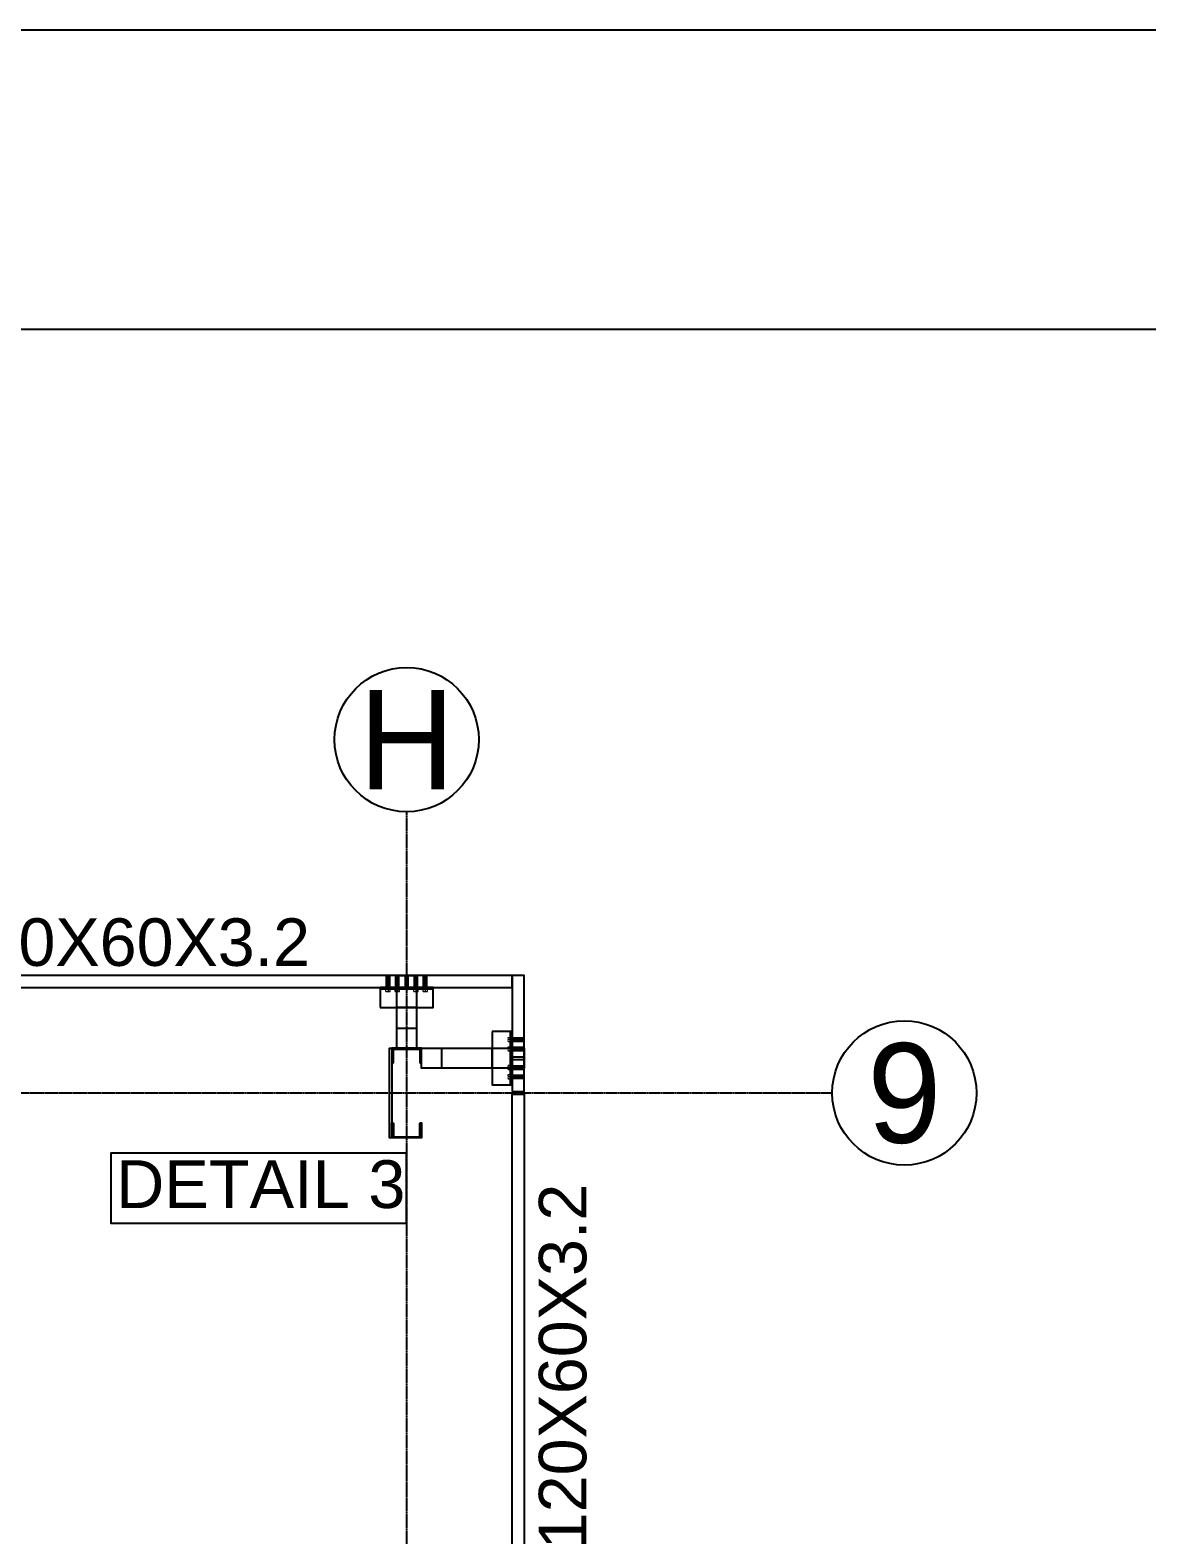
# Model space of a CAD drawing. Header units: millimetres. Extents: x 3470347 to 5996549, y -3470518 to 17149644.
# Drawn here: x 5018389 to 5024000, y 6814027 to 6821582 of the extents above; entities that cross this region are included whole.
import ezdxf
from ezdxf.enums import TextEntityAlignment as Align

# ---------------------------------------------------------------- set-up
doc = ezdxf.new("R2010")
doc.units = ezdxf.units.MM
doc.header["$MEASUREMENT"] = 0
doc.linetypes.add('CENTERX2', pattern=[4, 2.5, -0.5, 0.5, -0.5])
doc.layers.get('0').update_dxf_attribs({"linetype": 'CONTINUOUS', "lineweight": 25})
doc.layers.add('5', color=3, linetype='CONTINUOUS')
doc.layers.add('lintel', color=2, linetype='CONTINUOUS')
for name, color, linetype, lineweight in [('6 TEXT', 7, 'CONTINUOUS', 25), ('channnel', 2, 'CONTINUOUS', 15), ('rRCC 2', 40, 'CONTINUOUS', 15), ('SHEET', 7, 'CONTINUOUS', 15)]:
    doc.layers.add(name, color=color, linetype=linetype, lineweight=lineweight)
doc.styles.add('PDF Arial', font='arial.ttf')
doc.styles.get("Standard").update_dxf_attribs({"font": ''})
doc.styles.add('TITLE', font='arial.ttf')
doc.styles.get('Standard').set_extended_font_data('AR CENA')

msp = doc.modelspace()

# ---------------------------------------------------------------- hatches: boundary and pattern name
at = {"layer": '6 TEXT', "linetype": 'ByBlock'}
h = msp.add_hatch(color=150, dxfattribs=at)
h.dxf.hatch_style = 1
h.paths.add_polyline_path([(5020356.08, 6816470.67), (5020206.08, 6816470.67), (5020206.08, 6816395.67), (5020211.08, 6816395.67, 0.4142136), (5020215.08, 6816399.67), (5020215.08, 6816465.27), (5020347.08, 6816465.27), (5020347.08, 6816399.67, 0.4142136), (5020351.08, 6816395.67), (5020356.08, 6816395.67)])
h = msp.add_hatch(color=150, dxfattribs=at)
h.dxf.hatch_style = 1
h.paths.add_polyline_path([(5020356.08, 6816095.67), (5020351.08, 6816095.67, 0.4142136), (5020347.08, 6816091.67), (5020347.08, 6816026.07), (5020215.08, 6816026.07), (5020215.08, 6816091.67, 0.4142136), (5020211.08, 6816095.67), (5020206.08, 6816095.67), (5020206.08, 6816020.67), (5020356.08, 6816020.67)])

# ---------------------------------------------------------------- linework, layer by layer
at = {"color": 8, "linetype": 'ByBlock'}
for p, q in [((5020179.75, 6816767.67), (5020179.75, 6816835.67)), ((5020187.75, 6816767.67), (5020187.75, 6816835.67)), ((5020195.75, 6816767.67), (5020195.75, 6816835.67)), ((5020226.41, 6816767.67), (5020226.41, 6816835.67)), ((5020234.41, 6816767.67), (5020234.41, 6816835.67)), ((5020234.41, 6816767.67), (5020234.41, 6816835.67)), ((5020242.41, 6816767.67), (5020242.41, 6816835.67)), ((5020319.75, 6816767.67), (5020319.75, 6816835.67)), ((5020327.75, 6816767.67), (5020327.75, 6816835.67)), ((5020327.75, 6816767.67), (5020327.75, 6816835.67)), ((5020335.75, 6816767.67), (5020335.75, 6816835.67)), ((5020366.41, 6816767.67), (5020366.41, 6816835.67)), ((5020374.41, 6816767.67), (5020374.41, 6816835.67)), ((5020382.41, 6816767.67), (5020382.41, 6816835.67)), ((5020803.08, 6816522.01), (5020871.08, 6816522.01)), ((5020803.08, 6816514.01), (5020871.08, 6816514.01)), ((5020803.08, 6816506.01), (5020871.08, 6816506.01)), ((5020803.08, 6816475.34), (5020871.08, 6816475.34)), ((5020803.08, 6816467.34), (5020871.08, 6816467.34)), ((5020803.08, 6816467.34), (5020871.08, 6816467.34)), ((5020803.08, 6816459.34), (5020871.08, 6816459.34)), ((5020803.08, 6816382.01), (5020871.08, 6816382.01)), ((5020803.08, 6816374.01), (5020871.08, 6816374.01)), ((5020803.08, 6816374.01), (5020871.08, 6816374.01)), ((5020803.08, 6816366.01), (5020871.08, 6816366.01)), ((5020803.08, 6816335.34), (5020871.08, 6816335.34)), ((5020803.08, 6816327.34), (5020871.08, 6816327.34)), ((5020803.08, 6816319.34), (5020871.08, 6816319.34))]:
    msp.add_line(p, q, dxfattribs=at)
at = {"color": 2}
for p, q in [((5020274.41, 6816775.67), (5020274.41, 6816835.67)), ((5020274.41, 6816775.67), (5020274.41, 6816835.67)), ((5020287.75, 6816775.67), (5020287.75, 6816835.67)), ((5020287.75, 6816775.67), (5020287.75, 6816835.67)), ((5020811.08, 6816427.34), (5020871.08, 6816427.34)), ((5020811.08, 6816427.34), (5020871.08, 6816427.34)), ((5020811.08, 6816414.01), (5020871.08, 6816414.01)), ((5020811.08, 6816414.01), (5020871.08, 6816414.01))]:
    msp.add_line(p, q, dxfattribs=at)
at = {"color": 3}
for p, q in [((5020414.41, 6816767.67), (5020147.75, 6816767.67)), ((5020803.08, 6816287.34), (5020803.08, 6816554.01))]:
    msp.add_line(p, q, dxfattribs=at)
at = {"color": 192, "lineweight": 25, "elevation": 0}
msp.add_lwpolyline([(4977574.06, 6765698.7), (5056608.88, 6765698.7), (5056608.88, 6821581.96), (4977574.06, 6821581.96)], close=True, dxfattribs=at)
at = {"color": 6, "linetype": 'ByBlock'}
for points in [[(5015647.75, 6816775.67), (5020274.41, 6816775.67), (5020274.41, 6816835.67), (5015647.75, 6816835.67)], [(5020287.75, 6816775.67), (5020811.08, 6816775.67), (5020811.08, 6816835.67), (5020287.75, 6816835.67)], [(5020811.08, 6816252.34), (5020871.08, 6816252.34), (5020871.08, 6816835.67), (5020811.08, 6816835.67)], [(5020811.08, 6816239.01), (5020871.08, 6816239.01), (5020871.08, 6811672.34), (5020811.08, 6811672.34)]]:
    msp.add_lwpolyline(points, close=True, dxfattribs=at)
at = {"color": 3}
for points in [[(5020147.75, 6816675.67), (5020414.41, 6816675.67), (5020414.41, 6816775.67), (5020147.75, 6816775.67)], [(5020331.08, 6816775.67), (5020331.08, 6816675.67), (5020231.08, 6816675.67), (5020231.08, 6816775.67)], [(5020331.08, 6816570.67), (5020331.08, 6816470.67), (5020231.08, 6816470.67), (5020231.08, 6816570.67)], [(5020711.08, 6816554.01), (5020711.08, 6816287.34), (5020811.08, 6816287.34), (5020811.08, 6816554.01)], [(5020456.08, 6816370.67), (5020356.08, 6816370.67), (5020356.08, 6816470.67), (5020456.08, 6816470.67)], [(5020811.08, 6816370.67), (5020711.08, 6816370.67), (5020711.08, 6816470.67), (5020811.08, 6816470.67)]]:
    msp.add_lwpolyline(points, close=True, dxfattribs=at)
at = {"layer": '6 TEXT', "color": 8, "linetype": 'CENTERX2', "ltscale": 0.5}
msp.add_line((5020281.08, 6817657.4), (5020281.08, 6774264.13), dxfattribs=at)
at = {"layer": '6 TEXT', "color": 4, "linetype": 'ByBlock'}
for points in [[(5020206.08, 6816395.67), (5020211.08, 6816395.67, 0.4142136), (5020215.08, 6816399.67), (5020215.08, 6816465.27), (5020347.08, 6816465.27), (5020347.08, 6816399.67, 0.4142136), (5020351.08, 6816395.67), (5020356.08, 6816395.67), (5020356.08, 6816470.67), (5020206.08, 6816470.67)], [(5020206.08, 6816095.67), (5020211.08, 6816095.67, -0.4142136), (5020215.08, 6816091.67), (5020215.08, 6816026.07), (5020347.08, 6816026.07), (5020347.08, 6816091.67, -0.4142136), (5020351.08, 6816095.67), (5020356.08, 6816095.67), (5020356.08, 6816020.67), (5020206.08, 6816020.67)]]:
    msp.add_lwpolyline(points, format="xyb", close=True, dxfattribs=at)
at = {"layer": '6 TEXT', "color": 8, "linetype": 'CENTERX2', "ltscale": 0.5}
msp.add_lwpolyline([(4982503.56, 6816245.67), (5022418.94, 6816245.67)], dxfattribs=at)
at = {"layer": '6 TEXT', "color": 8}
for centre in [(5020281.08, 6818019.55), (5022781.1, 6816245.67)]:
    msp.add_circle(centre, 362.15, dxfattribs=at)
at = {"layer": 'channnel', "color": 8, "linetype": 'ByBlock'}
for p, q in [((5020179.75, 6816767.67), (5020179.75, 6816835.67)), ((5020179.75, 6816835.67), (5020195.75, 6816835.67)), ((5020195.75, 6816782.07), (5020179.75, 6816782.07)), ((5020195.75, 6816767.67), (5020195.75, 6816835.67)), ((5020226.41, 6816767.67), (5020226.41, 6816835.67)), ((5020226.41, 6816835.67), (5020242.41, 6816835.67)), ((5020242.41, 6816782.07), (5020226.41, 6816782.07)), ((5020242.41, 6816767.67), (5020242.41, 6816835.67)), ((5020319.75, 6816767.67), (5020319.75, 6816835.67)), ((5020335.75, 6816835.67), (5020319.75, 6816835.67)), ((5020319.75, 6816782.07), (5020335.75, 6816782.07)), ((5020335.75, 6816767.67), (5020335.75, 6816835.67)), ((5020366.41, 6816767.67), (5020366.41, 6816835.67)), ((5020382.41, 6816835.67), (5020366.41, 6816835.67)), ((5020366.41, 6816782.07), (5020382.41, 6816782.07)), ((5020382.41, 6816767.67), (5020382.41, 6816835.67)), ((5020177.08, 6816767.67), (5020198.41, 6816767.67)), ((5020177.08, 6816755.35), (5020177.08, 6816767.67)), ((5020187.75, 6816767.67), (5020187.75, 6816755.35)), ((5020198.41, 6816755.35), (5020198.41, 6816767.67)), ((5020223.75, 6816767.67), (5020245.08, 6816767.67)), ((5020223.75, 6816755.35), (5020223.75, 6816767.67)), ((5020234.41, 6816767.67), (5020234.41, 6816755.35)), ((5020245.08, 6816755.35), (5020245.08, 6816767.67)), ((5020338.41, 6816767.67), (5020317.08, 6816767.67)), ((5020317.08, 6816755.35), (5020317.08, 6816767.67)), ((5020327.75, 6816767.67), (5020327.75, 6816755.35)), ((5020338.41, 6816755.35), (5020338.41, 6816767.67)), ((5020385.08, 6816767.67), (5020363.75, 6816767.67)), ((5020363.75, 6816755.35), (5020363.75, 6816767.67)), ((5020374.41, 6816767.67), (5020374.41, 6816755.35)), ((5020385.08, 6816755.35), (5020385.08, 6816767.67)), ((5020790.76, 6816524.67), (5020803.08, 6816524.67)), ((5020803.08, 6816514.01), (5020790.76, 6816514.01)), ((5020790.76, 6816503.34), (5020803.08, 6816503.34)), ((5020790.76, 6816478.01), (5020803.08, 6816478.01)), ((5020803.08, 6816524.67), (5020803.08, 6816503.34)), ((5020803.08, 6816522.01), (5020871.08, 6816522.01)), ((5020803.08, 6816506.01), (5020871.08, 6816506.01)), ((5020803.08, 6816478.01), (5020803.08, 6816456.67)), ((5020803.08, 6816475.34), (5020871.08, 6816475.34)), ((5020817.48, 6816506.01), (5020817.48, 6816522.01)), ((5020817.48, 6816459.34), (5020817.48, 6816475.34)), ((5020871.08, 6816522.01), (5020871.08, 6816506.01)), ((5020871.08, 6816475.34), (5020871.08, 6816459.34)), ((5020803.08, 6816467.34), (5020790.76, 6816467.34)), ((5020790.76, 6816456.67), (5020803.08, 6816456.67)), ((5020803.08, 6816459.34), (5020871.08, 6816459.34)), ((5020790.76, 6816384.67), (5020803.08, 6816384.67)), ((5020803.08, 6816374.01), (5020790.76, 6816374.01)), ((5020790.76, 6816363.34), (5020803.08, 6816363.34)), ((5020790.76, 6816338.01), (5020803.08, 6816338.01)), ((5020803.08, 6816327.34), (5020790.76, 6816327.34)), ((5020803.08, 6816363.34), (5020803.08, 6816384.67)), ((5020803.08, 6816382.01), (5020871.08, 6816382.01)), ((5020803.08, 6816366.01), (5020871.08, 6816366.01)), ((5020803.08, 6816316.67), (5020803.08, 6816338.01)), ((5020803.08, 6816335.34), (5020871.08, 6816335.34)), ((5020817.48, 6816382.01), (5020817.48, 6816366.01)), ((5020817.48, 6816335.34), (5020817.48, 6816319.34)), ((5020871.08, 6816366.01), (5020871.08, 6816382.01)), ((5020871.08, 6816319.34), (5020871.08, 6816335.34)), ((5020790.76, 6816316.67), (5020803.08, 6816316.67)), ((5020803.08, 6816319.34), (5020871.08, 6816319.34))]:
    msp.add_line(p, q, dxfattribs=at)
at = {"layer": 'channnel', "color": 8, "linetype": 'Continuous'}
for p, q in [((5020195.16, 6816826.84), (5020179.75, 6816834.03)), ((5020195.16, 6816823.81), (5020179.75, 6816831)), ((5020195.75, 6816820.5), (5020179.75, 6816827.97)), ((5020195.75, 6816817.47), (5020179.75, 6816824.93)), ((5020195.75, 6816814.44), (5020179.75, 6816821.9)), ((5020195.75, 6816811.4), (5020179.75, 6816818.86)), ((5020195.75, 6816808.37), (5020179.75, 6816815.83)), ((5020195.75, 6816805.33), (5020179.75, 6816812.79)), ((5020195.75, 6816802.3), (5020179.75, 6816809.76)), ((5020195.75, 6816799.26), (5020179.75, 6816806.73)), ((5020195.75, 6816796.83), (5020179.75, 6816804.29)), ((5020195.75, 6816802.9), (5020179.75, 6816803.69)), ((5020195.75, 6816793.79), (5020179.75, 6816801.25)), ((5020195.75, 6816799.86), (5020179.75, 6816800.66)), ((5020195.75, 6816790.76), (5020179.75, 6816798.22)), ((5020179.99, 6816796.59), (5020179.75, 6816796.7)), ((5020195.75, 6816787.73), (5020179.75, 6816795.19)), ((5020179.99, 6816793.55), (5020179.75, 6816793.67)), ((5020195.75, 6816784.69), (5020179.75, 6816792.15)), ((5020179.99, 6816790.52), (5020179.75, 6816790.63)), ((5020194.85, 6816782.07), (5020179.75, 6816789.12)), ((5020179.99, 6816787.48), (5020179.75, 6816787.6)), ((5020188.35, 6816782.07), (5020179.75, 6816786.08)), ((5020179.99, 6816784.45), (5020179.75, 6816784.57)), ((5020181.84, 6816782.07), (5020179.75, 6816783.05)), ((5020179.99, 6816781.42), (5020179.75, 6816781.53)), ((5020195.75, 6816828.09), (5020180.33, 6816835.28)), ((5020195.75, 6816825.06), (5020180.33, 6816832.25)), ((5020195.75, 6816822.02), (5020180.33, 6816829.21)), ((5020195.16, 6816819.26), (5020180.33, 6816826.18)), ((5020195.16, 6816816.22), (5020180.33, 6816823.14)), ((5020195.16, 6816813.19), (5020180.33, 6816820.11)), ((5020195.16, 6816810.16), (5020180.33, 6816817.07)), ((5020195.16, 6816807.12), (5020180.33, 6816814.04)), ((5020195.16, 6816804.09), (5020180.33, 6816811.01)), ((5020195.16, 6816801.05), (5020180.33, 6816807.97)), ((5020195.16, 6816804.68), (5020180.33, 6816804.94)), ((5020195.16, 6816795.58), (5020180.33, 6816802.5)), ((5020195.16, 6816801.65), (5020180.33, 6816801.9)), ((5020195.16, 6816792.55), (5020180.33, 6816799.47)), ((5020195.16, 6816798.62), (5020180.33, 6816798.87)), ((5020195.16, 6816789.51), (5020180.33, 6816796.43)), ((5020195.16, 6816786.48), (5020180.33, 6816793.4)), ((5020195.16, 6816783.44), (5020180.33, 6816790.36)), ((5020191.6, 6816782.07), (5020180.33, 6816787.33)), ((5020185.09, 6816782.07), (5020180.33, 6816784.29)), ((5020195.16, 6816829.88), (5020182.74, 6816835.67)), ((5020195.75, 6816831.12), (5020185.99, 6816835.67)), ((5020195.16, 6816832.91), (5020189.24, 6816835.67)), ((5020195.75, 6816834.16), (5020192.5, 6816835.67)), ((5020241.83, 6816826.84), (5020226.41, 6816834.03)), ((5020241.83, 6816823.81), (5020226.41, 6816831)), ((5020242.41, 6816820.5), (5020226.41, 6816827.97)), ((5020242.41, 6816817.47), (5020226.41, 6816824.93)), ((5020242.41, 6816814.44), (5020226.41, 6816821.9)), ((5020242.41, 6816811.4), (5020226.41, 6816818.86)), ((5020242.41, 6816808.37), (5020226.41, 6816815.83)), ((5020242.41, 6816805.33), (5020226.41, 6816812.79)), ((5020242.41, 6816802.3), (5020226.41, 6816809.76)), ((5020242.41, 6816799.26), (5020226.41, 6816806.73)), ((5020242.41, 6816796.83), (5020226.41, 6816804.29)), ((5020242.41, 6816802.9), (5020226.41, 6816803.69)), ((5020242.41, 6816793.79), (5020226.41, 6816801.25)), ((5020242.41, 6816799.86), (5020226.41, 6816800.66)), ((5020242.41, 6816790.76), (5020226.41, 6816798.22)), ((5020226.66, 6816796.59), (5020226.41, 6816796.7)), ((5020242.41, 6816787.73), (5020226.41, 6816795.19)), ((5020226.66, 6816793.55), (5020226.41, 6816793.67)), ((5020242.41, 6816784.69), (5020226.41, 6816792.15)), ((5020226.66, 6816790.52), (5020226.41, 6816790.63)), ((5020241.52, 6816782.07), (5020226.41, 6816789.12)), ((5020226.66, 6816787.48), (5020226.41, 6816787.6)), ((5020235.01, 6816782.07), (5020226.41, 6816786.08)), ((5020226.66, 6816784.45), (5020226.41, 6816784.57)), ((5020228.51, 6816782.07), (5020226.41, 6816783.05)), ((5020226.66, 6816781.42), (5020226.41, 6816781.53)), ((5020242.41, 6816828.09), (5020226.99, 6816835.28)), ((5020242.41, 6816825.06), (5020226.99, 6816832.25)), ((5020242.41, 6816822.02), (5020226.99, 6816829.21)), ((5020241.83, 6816819.26), (5020226.99, 6816826.18)), ((5020241.83, 6816816.22), (5020226.99, 6816823.14)), ((5020241.83, 6816813.19), (5020226.99, 6816820.11)), ((5020241.83, 6816810.16), (5020226.99, 6816817.07)), ((5020241.83, 6816807.12), (5020226.99, 6816814.04)), ((5020241.83, 6816804.09), (5020226.99, 6816811.01)), ((5020241.83, 6816801.05), (5020226.99, 6816807.97)), ((5020241.83, 6816804.68), (5020226.99, 6816804.94)), ((5020241.83, 6816795.58), (5020226.99, 6816802.5)), ((5020241.83, 6816801.65), (5020226.99, 6816801.9)), ((5020241.83, 6816792.55), (5020226.99, 6816799.47)), ((5020241.83, 6816798.62), (5020226.99, 6816798.87)), ((5020241.83, 6816789.51), (5020226.99, 6816796.43)), ((5020241.83, 6816786.48), (5020226.99, 6816793.4)), ((5020241.83, 6816783.44), (5020226.99, 6816790.36)), ((5020238.27, 6816782.07), (5020226.99, 6816787.33)), ((5020231.76, 6816782.07), (5020226.99, 6816784.29)), ((5020241.83, 6816829.88), (5020229.4, 6816835.67)), ((5020242.41, 6816831.12), (5020232.66, 6816835.67)), ((5020241.83, 6816832.91), (5020235.91, 6816835.67)), ((5020242.41, 6816834.16), (5020239.16, 6816835.67)), ((5020319.75, 6816834.16), (5020323, 6816835.67)), ((5020319.75, 6816831.12), (5020329.5, 6816835.67)), ((5020319.75, 6816828.09), (5020335.16, 6816835.28)), ((5020319.75, 6816825.06), (5020335.16, 6816832.25)), ((5020319.75, 6816822.02), (5020335.16, 6816829.21)), ((5020319.75, 6816820.5), (5020335.75, 6816827.97)), ((5020319.75, 6816817.47), (5020335.75, 6816824.93)), ((5020319.75, 6816814.44), (5020335.75, 6816821.9)), ((5020319.75, 6816811.4), (5020335.75, 6816818.86)), ((5020319.75, 6816808.37), (5020335.75, 6816815.83)), ((5020319.75, 6816805.33), (5020335.75, 6816812.79)), ((5020319.75, 6816802.3), (5020335.75, 6816809.76)), ((5020319.75, 6816799.26), (5020335.75, 6816806.73)), ((5020319.75, 6816796.83), (5020335.75, 6816804.29)), ((5020319.75, 6816802.9), (5020335.75, 6816803.69)), ((5020319.75, 6816793.79), (5020335.75, 6816801.25)), ((5020319.75, 6816799.86), (5020335.75, 6816800.66)), ((5020319.75, 6816790.76), (5020335.75, 6816798.22)), ((5020319.75, 6816787.73), (5020335.75, 6816795.19)), ((5020319.75, 6816784.69), (5020335.75, 6816792.15)), ((5020320.33, 6816832.91), (5020326.25, 6816835.67)), ((5020320.33, 6816829.88), (5020332.76, 6816835.67)), ((5020320.33, 6816826.84), (5020335.75, 6816834.03)), ((5020320.33, 6816823.81), (5020335.75, 6816831)), ((5020320.33, 6816819.26), (5020335.16, 6816826.18)), ((5020320.33, 6816816.22), (5020335.16, 6816823.14)), ((5020320.33, 6816813.19), (5020335.16, 6816820.11)), ((5020320.33, 6816810.16), (5020335.16, 6816817.07)), ((5020320.33, 6816807.12), (5020335.16, 6816814.04)), ((5020320.33, 6816804.09), (5020335.16, 6816811.01)), ((5020320.33, 6816801.05), (5020335.16, 6816807.97)), ((5020320.33, 6816804.68), (5020335.16, 6816804.94)), ((5020320.33, 6816795.58), (5020335.16, 6816802.5)), ((5020320.33, 6816801.65), (5020335.16, 6816801.9)), ((5020320.33, 6816792.55), (5020335.16, 6816799.47)), ((5020320.33, 6816798.62), (5020335.16, 6816798.87)), ((5020320.33, 6816789.51), (5020335.16, 6816796.43)), ((5020320.33, 6816786.48), (5020335.16, 6816793.4)), ((5020320.33, 6816783.44), (5020335.16, 6816790.36)), ((5020320.64, 6816782.07), (5020335.75, 6816789.12)), ((5020323.89, 6816782.07), (5020335.16, 6816787.33)), ((5020327.15, 6816782.07), (5020335.75, 6816786.08)), ((5020330.4, 6816782.07), (5020335.16, 6816784.29)), ((5020333.65, 6816782.07), (5020335.75, 6816783.05)), ((5020335.5, 6816796.59), (5020335.75, 6816796.7)), ((5020335.5, 6816793.55), (5020335.75, 6816793.67)), ((5020335.5, 6816790.52), (5020335.75, 6816790.63)), ((5020335.5, 6816787.48), (5020335.75, 6816787.6)), ((5020335.5, 6816784.45), (5020335.75, 6816784.57)), ((5020335.5, 6816781.42), (5020335.75, 6816781.53)), ((5020366.41, 6816834.16), (5020369.66, 6816835.67)), ((5020366.41, 6816831.12), (5020376.17, 6816835.67)), ((5020366.41, 6816828.09), (5020381.83, 6816835.28)), ((5020366.41, 6816825.06), (5020381.83, 6816832.25)), ((5020366.41, 6816822.02), (5020381.83, 6816829.21)), ((5020366.41, 6816820.5), (5020382.41, 6816827.97)), ((5020366.41, 6816817.47), (5020382.41, 6816824.93)), ((5020366.41, 6816814.44), (5020382.41, 6816821.9)), ((5020366.41, 6816811.4), (5020382.41, 6816818.86)), ((5020366.41, 6816808.37), (5020382.41, 6816815.83)), ((5020366.41, 6816805.33), (5020382.41, 6816812.79)), ((5020366.41, 6816802.3), (5020382.41, 6816809.76)), ((5020366.41, 6816799.26), (5020382.41, 6816806.73)), ((5020366.41, 6816796.83), (5020382.41, 6816804.29)), ((5020366.41, 6816802.9), (5020382.41, 6816803.69)), ((5020366.41, 6816793.79), (5020382.41, 6816801.25)), ((5020366.41, 6816799.86), (5020382.41, 6816800.66)), ((5020366.41, 6816790.76), (5020382.41, 6816798.22)), ((5020366.41, 6816787.73), (5020382.41, 6816795.19)), ((5020366.41, 6816784.69), (5020382.41, 6816792.15)), ((5020366.99, 6816832.91), (5020372.92, 6816835.67)), ((5020366.99, 6816829.88), (5020379.42, 6816835.67)), ((5020366.99, 6816826.84), (5020382.41, 6816834.03)), ((5020366.99, 6816823.81), (5020382.41, 6816831)), ((5020366.99, 6816819.26), (5020381.83, 6816826.18)), ((5020366.99, 6816816.22), (5020381.83, 6816823.14)), ((5020366.99, 6816813.19), (5020381.83, 6816820.11)), ((5020366.99, 6816810.16), (5020381.83, 6816817.07)), ((5020366.99, 6816807.12), (5020381.83, 6816814.04)), ((5020366.99, 6816804.09), (5020381.83, 6816811.01)), ((5020366.99, 6816801.05), (5020381.83, 6816807.97)), ((5020366.99, 6816804.68), (5020381.83, 6816804.94)), ((5020366.99, 6816795.58), (5020381.83, 6816802.5)), ((5020366.99, 6816801.65), (5020381.83, 6816801.9)), ((5020366.99, 6816792.55), (5020381.83, 6816799.47)), ((5020366.99, 6816798.62), (5020381.83, 6816798.87)), ((5020366.99, 6816789.51), (5020381.83, 6816796.43)), ((5020366.99, 6816786.48), (5020381.83, 6816793.4)), ((5020366.99, 6816783.44), (5020381.83, 6816790.36)), ((5020367.3, 6816782.07), (5020382.41, 6816789.12)), ((5020370.56, 6816782.07), (5020381.83, 6816787.33)), ((5020373.81, 6816782.07), (5020382.41, 6816786.08)), ((5020377.07, 6816782.07), (5020381.83, 6816784.29)), ((5020380.32, 6816782.07), (5020382.41, 6816783.05)), ((5020382.16, 6816796.59), (5020382.41, 6816796.7)), ((5020382.16, 6816793.55), (5020382.41, 6816793.67)), ((5020382.16, 6816790.52), (5020382.41, 6816790.63)), ((5020382.16, 6816787.48), (5020382.41, 6816787.6)), ((5020382.16, 6816784.45), (5020382.41, 6816784.57)), ((5020382.16, 6816781.42), (5020382.41, 6816781.53)), ((5020816.82, 6816521.76), (5020816.94, 6816522.01)), ((5020816.82, 6816475.09), (5020816.94, 6816475.34)), ((5020817.48, 6816506.9), (5020824.52, 6816522.01)), ((5020817.48, 6816513.41), (5020821.49, 6816522.01)), ((5020817.48, 6816519.91), (5020818.45, 6816522.01)), ((5020817.48, 6816510.15), (5020822.73, 6816521.43)), ((5020817.48, 6816516.66), (5020819.7, 6816521.43)), ((5020817.48, 6816460.23), (5020824.52, 6816475.34)), ((5020817.48, 6816466.74), (5020821.49, 6816475.34)), ((5020817.48, 6816473.25), (5020818.45, 6816475.34)), ((5020817.48, 6816463.49), (5020822.73, 6816474.76)), ((5020817.48, 6816469.99), (5020819.7, 6816474.76)), ((5020818.85, 6816506.59), (5020825.77, 6816521.43)), ((5020818.85, 6816459.92), (5020825.77, 6816474.76)), ((5020819.86, 6816521.76), (5020819.97, 6816522.01)), ((5020819.86, 6816475.09), (5020819.97, 6816475.34)), ((5020820.1, 6816506.01), (5020827.56, 6816522.01)), ((5020820.1, 6816459.34), (5020827.56, 6816475.34)), ((5020821.88, 6816506.59), (5020828.8, 6816521.43)), ((5020821.88, 6816459.92), (5020828.8, 6816474.76)), ((5020822.89, 6816521.76), (5020823.01, 6816522.01)), ((5020822.89, 6816475.09), (5020823.01, 6816475.34)), ((5020823.13, 6816506.01), (5020830.59, 6816522.01)), ((5020823.13, 6816459.34), (5020830.59, 6816475.34)), ((5020824.92, 6816506.59), (5020831.84, 6816521.43)), ((5020824.92, 6816459.92), (5020831.84, 6816474.76)), ((5020825.92, 6816521.76), (5020826.04, 6816522.01)), ((5020825.92, 6816475.09), (5020826.04, 6816475.34)), ((5020826.16, 6816506.01), (5020833.63, 6816522.01)), ((5020826.16, 6816459.34), (5020833.63, 6816475.34)), ((5020827.95, 6816506.59), (5020834.87, 6816521.43)), ((5020827.95, 6816459.92), (5020834.87, 6816474.76)), ((5020828.96, 6816521.76), (5020829.07, 6816522.01)), ((5020828.96, 6816475.09), (5020829.07, 6816475.34)), ((5020829.2, 6816506.01), (5020836.66, 6816522.01)), ((5020829.2, 6816459.34), (5020836.66, 6816475.34)), ((5020830.99, 6816506.59), (5020837.91, 6816521.43)), ((5020830.99, 6816459.92), (5020837.91, 6816474.76)), ((5020831.99, 6816521.76), (5020832.11, 6816522.01)), ((5020831.99, 6816475.09), (5020832.11, 6816475.34)), ((5020832.23, 6816506.01), (5020839.69, 6816522.01)), ((5020832.23, 6816459.34), (5020839.69, 6816475.34)), ((5020834.02, 6816506.59), (5020834.27, 6816521.43)), ((5020834.02, 6816459.92), (5020834.27, 6816474.76)), ((5020834.67, 6816506.01), (5020842.13, 6816522.01)), ((5020834.67, 6816459.34), (5020842.13, 6816475.34)), ((5020835.27, 6816506.01), (5020836.06, 6816522.01)), ((5020835.27, 6816459.34), (5020836.06, 6816475.34)), ((5020836.46, 6816506.59), (5020843.38, 6816521.43)), ((5020836.46, 6816459.92), (5020843.38, 6816474.76)), ((5020837.06, 6816506.59), (5020837.31, 6816521.43)), ((5020837.06, 6816459.92), (5020837.31, 6816474.76)), ((5020837.7, 6816506.01), (5020845.16, 6816522.01)), ((5020837.7, 6816459.34), (5020845.16, 6816475.34)), ((5020838.3, 6816506.01), (5020839.1, 6816522.01)), ((5020838.3, 6816459.34), (5020839.1, 6816475.34)), ((5020839.49, 6816506.59), (5020846.41, 6816521.43)), ((5020839.49, 6816459.92), (5020846.41, 6816474.76)), ((5020840.09, 6816506.59), (5020840.34, 6816521.43)), ((5020840.09, 6816459.92), (5020840.34, 6816474.76)), ((5020840.74, 6816506.01), (5020848.2, 6816522.01)), ((5020840.74, 6816459.34), (5020848.2, 6816475.34)), ((5020842.53, 6816506.59), (5020849.44, 6816521.43)), ((5020842.53, 6816459.92), (5020849.44, 6816474.76)), ((5020843.77, 6816506.01), (5020851.23, 6816522.01)), ((5020843.77, 6816459.34), (5020851.23, 6816475.34)), ((5020845.56, 6816506.59), (5020852.48, 6816521.43)), ((5020845.56, 6816459.92), (5020852.48, 6816474.76)), ((5020846.81, 6816506.01), (5020854.27, 6816522.01)), ((5020846.81, 6816459.34), (5020854.27, 6816475.34)), ((5020848.59, 6816506.59), (5020855.51, 6816521.43)), ((5020848.59, 6816459.92), (5020855.51, 6816474.76)), ((5020849.84, 6816506.01), (5020857.3, 6816522.01)), ((5020849.84, 6816459.34), (5020857.3, 6816475.34)), ((5020851.63, 6816506.59), (5020858.55, 6816521.43)), ((5020851.63, 6816459.92), (5020858.55, 6816474.76)), ((5020852.87, 6816506.01), (5020860.34, 6816522.01)), ((5020852.87, 6816459.34), (5020860.34, 6816475.34)), ((5020854.66, 6816506.59), (5020861.58, 6816521.43)), ((5020854.66, 6816459.92), (5020861.58, 6816474.76)), ((5020855.91, 6816506.01), (5020863.37, 6816522.01)), ((5020855.91, 6816459.34), (5020863.37, 6816475.34)), ((5020857.43, 6816506.01), (5020864.62, 6816521.43)), ((5020857.43, 6816459.34), (5020864.62, 6816474.76)), ((5020859.21, 6816506.59), (5020866.4, 6816522.01)), ((5020859.21, 6816459.92), (5020866.4, 6816475.34)), ((5020860.46, 6816506.01), (5020867.65, 6816521.43)), ((5020860.46, 6816459.34), (5020867.65, 6816474.76)), ((5020862.25, 6816506.59), (5020869.44, 6816522.01)), ((5020862.25, 6816459.92), (5020869.44, 6816475.34)), ((5020863.49, 6816506.01), (5020870.68, 6816521.43)), ((5020863.49, 6816459.34), (5020870.68, 6816474.76)), ((5020865.28, 6816506.59), (5020871.08, 6816519.02)), ((5020866.53, 6816506.01), (5020871.08, 6816515.76)), ((5020868.32, 6816506.59), (5020871.08, 6816512.51)), ((5020869.56, 6816506.01), (5020871.08, 6816509.26)), ((5020865.28, 6816459.92), (5020871.08, 6816472.35)), ((5020866.53, 6816459.34), (5020871.08, 6816469.1)), ((5020868.32, 6816459.92), (5020871.08, 6816465.84)), ((5020869.56, 6816459.34), (5020871.08, 6816462.59)), ((5020816.82, 6816366.26), (5020816.94, 6816366.01)), ((5020817.48, 6816381.11), (5020824.52, 6816366.01)), ((5020817.48, 6816377.86), (5020822.73, 6816366.59)), ((5020817.48, 6816374.61), (5020821.49, 6816366.01)), ((5020817.48, 6816371.35), (5020819.7, 6816366.59)), ((5020817.48, 6816368.1), (5020818.45, 6816366.01)), ((5020817.48, 6816334.45), (5020824.52, 6816319.34)), ((5020817.48, 6816331.19), (5020822.73, 6816319.92)), ((5020817.48, 6816327.94), (5020821.49, 6816319.34)), ((5020817.48, 6816324.69), (5020819.7, 6816319.92)), ((5020818.85, 6816381.43), (5020825.77, 6816366.59)), ((5020818.85, 6816334.76), (5020825.77, 6816319.92)), ((5020819.86, 6816366.26), (5020819.97, 6816366.01)), ((5020820.1, 6816382.01), (5020827.56, 6816366.01)), ((5020820.1, 6816335.34), (5020827.56, 6816319.34)), ((5020821.88, 6816381.43), (5020828.8, 6816366.59)), ((5020821.88, 6816334.76), (5020828.8, 6816319.92)), ((5020822.89, 6816366.26), (5020823.01, 6816366.01)), ((5020823.13, 6816382.01), (5020830.59, 6816366.01)), ((5020823.13, 6816335.34), (5020830.59, 6816319.34)), ((5020824.92, 6816381.43), (5020831.84, 6816366.59)), ((5020824.92, 6816334.76), (5020831.84, 6816319.92)), ((5020825.92, 6816366.26), (5020826.04, 6816366.01)), ((5020826.16, 6816382.01), (5020833.63, 6816366.01)), ((5020826.16, 6816335.34), (5020833.63, 6816319.34)), ((5020827.95, 6816381.43), (5020834.87, 6816366.59)), ((5020827.95, 6816334.76), (5020834.87, 6816319.92)), ((5020828.96, 6816366.26), (5020829.07, 6816366.01)), ((5020829.2, 6816382.01), (5020836.66, 6816366.01)), ((5020829.2, 6816335.34), (5020836.66, 6816319.34)), ((5020830.99, 6816381.43), (5020837.91, 6816366.59)), ((5020830.99, 6816334.76), (5020837.91, 6816319.92)), ((5020831.99, 6816366.26), (5020832.11, 6816366.01)), ((5020832.23, 6816382.01), (5020839.69, 6816366.01)), ((5020832.23, 6816335.34), (5020839.69, 6816319.34)), ((5020834.02, 6816381.43), (5020834.27, 6816366.59)), ((5020834.02, 6816334.76), (5020834.27, 6816319.92)), ((5020834.67, 6816382.01), (5020842.13, 6816366.01)), ((5020834.67, 6816335.34), (5020842.13, 6816319.34)), ((5020835.27, 6816382.01), (5020836.06, 6816366.01)), ((5020835.27, 6816335.34), (5020836.06, 6816319.34)), ((5020836.46, 6816381.43), (5020843.38, 6816366.59)), ((5020836.46, 6816334.76), (5020843.38, 6816319.92)), ((5020837.06, 6816381.43), (5020837.31, 6816366.59)), ((5020837.06, 6816334.76), (5020837.31, 6816319.92)), ((5020837.7, 6816382.01), (5020845.16, 6816366.01)), ((5020837.7, 6816335.34), (5020845.16, 6816319.34)), ((5020838.3, 6816382.01), (5020839.1, 6816366.01)), ((5020838.3, 6816335.34), (5020839.1, 6816319.34)), ((5020839.49, 6816381.43), (5020846.41, 6816366.59)), ((5020839.49, 6816334.76), (5020846.41, 6816319.92)), ((5020840.09, 6816381.43), (5020840.34, 6816366.59)), ((5020840.09, 6816334.76), (5020840.34, 6816319.92)), ((5020840.74, 6816382.01), (5020848.2, 6816366.01)), ((5020840.74, 6816335.34), (5020848.2, 6816319.34)), ((5020842.53, 6816381.43), (5020849.44, 6816366.59)), ((5020842.53, 6816334.76), (5020849.44, 6816319.92)), ((5020843.77, 6816382.01), (5020851.23, 6816366.01)), ((5020843.77, 6816335.34), (5020851.23, 6816319.34)), ((5020845.56, 6816381.43), (5020852.48, 6816366.59)), ((5020845.56, 6816334.76), (5020852.48, 6816319.92)), ((5020846.81, 6816382.01), (5020854.27, 6816366.01)), ((5020846.81, 6816335.34), (5020854.27, 6816319.34)), ((5020848.59, 6816381.43), (5020855.51, 6816366.59)), ((5020848.59, 6816334.76), (5020855.51, 6816319.92)), ((5020849.84, 6816382.01), (5020857.3, 6816366.01)), ((5020849.84, 6816335.34), (5020857.3, 6816319.34)), ((5020851.63, 6816381.43), (5020858.55, 6816366.59)), ((5020851.63, 6816334.76), (5020858.55, 6816319.92)), ((5020852.87, 6816382.01), (5020860.34, 6816366.01)), ((5020852.87, 6816335.34), (5020860.34, 6816319.34)), ((5020854.66, 6816381.43), (5020861.58, 6816366.59)), ((5020854.66, 6816334.76), (5020861.58, 6816319.92)), ((5020855.91, 6816382.01), (5020863.37, 6816366.01)), ((5020855.91, 6816335.34), (5020863.37, 6816319.34)), ((5020857.43, 6816382.01), (5020864.62, 6816366.59)), ((5020857.43, 6816335.34), (5020864.62, 6816319.92)), ((5020859.21, 6816381.43), (5020866.4, 6816366.01)), ((5020859.21, 6816334.76), (5020866.4, 6816319.34)), ((5020860.46, 6816382.01), (5020867.65, 6816366.59)), ((5020860.46, 6816335.34), (5020867.65, 6816319.92)), ((5020862.25, 6816381.43), (5020869.44, 6816366.01)), ((5020862.25, 6816334.76), (5020869.44, 6816319.34)), ((5020863.49, 6816382.01), (5020870.68, 6816366.59)), ((5020863.49, 6816335.34), (5020870.68, 6816319.92)), ((5020865.28, 6816381.43), (5020871.08, 6816369)), ((5020865.28, 6816334.76), (5020871.08, 6816322.33)), ((5020866.53, 6816382.01), (5020871.08, 6816372.25)), ((5020866.53, 6816335.34), (5020871.08, 6816325.58)), ((5020868.32, 6816381.43), (5020871.08, 6816375.5)), ((5020868.32, 6816334.76), (5020871.08, 6816328.84)), ((5020869.56, 6816382.01), (5020871.08, 6816378.76)), ((5020869.56, 6816335.34), (5020871.08, 6816332.09)), ((5020816.82, 6816319.59), (5020816.94, 6816319.34)), ((5020817.48, 6816321.43), (5020818.45, 6816319.34)), ((5020819.86, 6816319.59), (5020819.97, 6816319.34)), ((5020822.89, 6816319.59), (5020823.01, 6816319.34)), ((5020825.92, 6816319.59), (5020826.04, 6816319.34)), ((5020828.96, 6816319.59), (5020829.07, 6816319.34)), ((5020831.99, 6816319.59), (5020832.11, 6816319.34))]:
    msp.add_line(p, q, dxfattribs=at)
for centre, radius, start, end in [((5020180.04, 6816834.66), 0.688, 65, 245), ((5020180.04, 6816831.62), 0.688, 65, 245), ((5020180.04, 6816828.59), 0.688, 65, 245), ((5020180.04, 6816825.55), 0.688, 65, 245), ((5020180.04, 6816822.52), 0.688, 65, 245), ((5020180.04, 6816819.49), 0.688, 65, 245), ((5020180.04, 6816816.45), 0.688, 65, 245), ((5020180.04, 6816813.42), 0.687, 65, 245), ((5020180.04, 6816810.38), 0.688, 65, 245), ((5020180.04, 6816807.35), 0.688, 65, 245), ((5020180.04, 6816804.31), 0.688, 65, 245), ((5020180.04, 6816801.88), 0.687, 65, 245), ((5020180.04, 6816801.28), 0.688, 65, 245), ((5020180.04, 6816798.84), 0.688, 65, 245), ((5020180.04, 6816795.81), 0.688, 65, 245), ((5020180.04, 6816792.77), 0.688, 65, 245), ((5020180.04, 6816789.74), 0.688, 65, 245), ((5020180.04, 6816786.71), 0.688, 65, 245), ((5020180.04, 6816783.67), 0.688, 65, 245), ((5020175.01, 6816801.04), 5.75, 337.807007, 34.430959), ((5020200.49, 6816802.51), 5.75, 157.807007, 214.430959), ((5020195.46, 6816833.54), 0.688, 245, 65), ((5020195.46, 6816830.5), 0.687, 245, 65), ((5020195.46, 6816827.47), 0.688, 245, 65), ((5020195.46, 6816824.43), 0.688, 245, 65), ((5020195.46, 6816819.88), 0.688, 245, 65), ((5020195.46, 6816816.85), 0.688, 245, 65), ((5020195.46, 6816813.81), 0.687, 245, 65), ((5020195.46, 6816810.78), 0.688, 245, 65), ((5020195.46, 6816807.74), 0.688, 245, 65), ((5020195.46, 6816804.71), 0.687, 245, 65), ((5020195.46, 6816802.27), 0.688, 245, 65), ((5020195.46, 6816801.68), 0.688, 245, 65), ((5020195.46, 6816799.24), 0.687, 245, 65), ((5020195.46, 6816796.2), 0.687, 245, 65), ((5020195.46, 6816793.17), 0.687, 245, 65), ((5020195.46, 6816790.14), 0.687, 245, 65), ((5020195.46, 6816787.1), 0.687, 245, 65), ((5020195.46, 6816784.07), 0.687, 245, 65), ((5020226.7, 6816834.66), 0.688, 65, 245), ((5020226.7, 6816831.62), 0.688, 65, 245), ((5020226.7, 6816828.59), 0.688, 65, 245), ((5020226.7, 6816825.55), 0.688, 65, 245), ((5020226.7, 6816822.52), 0.688, 65, 245), ((5020226.7, 6816819.49), 0.688, 65, 245), ((5020226.7, 6816816.45), 0.688, 65, 245), ((5020226.7, 6816813.42), 0.687, 65, 245), ((5020226.7, 6816810.38), 0.688, 65, 245), ((5020226.7, 6816807.35), 0.688, 65, 245), ((5020226.7, 6816804.31), 0.688, 65, 245), ((5020226.7, 6816801.88), 0.687, 65, 245), ((5020226.7, 6816801.28), 0.688, 65, 245), ((5020226.7, 6816798.84), 0.688, 65, 245), ((5020226.7, 6816795.81), 0.688, 65, 245), ((5020226.7, 6816792.77), 0.688, 65, 245), ((5020226.7, 6816789.74), 0.688, 65, 245), ((5020226.7, 6816786.71), 0.688, 65, 245), ((5020226.7, 6816783.67), 0.688, 65, 245), ((5020221.67, 6816801.04), 5.75, 337.807007, 34.430959), ((5020247.15, 6816802.51), 5.75, 157.807007, 214.430959), ((5020242.12, 6816833.54), 0.688, 245, 65), ((5020242.12, 6816830.5), 0.687, 245, 65), ((5020242.12, 6816827.47), 0.688, 245, 65), ((5020242.12, 6816824.43), 0.688, 245, 65), ((5020242.12, 6816819.88), 0.688, 245, 65), ((5020242.12, 6816816.85), 0.688, 245, 65), ((5020242.12, 6816813.81), 0.687, 245, 65), ((5020242.12, 6816810.78), 0.688, 245, 65), ((5020242.12, 6816807.74), 0.688, 245, 65), ((5020242.12, 6816804.71), 0.687, 245, 65), ((5020242.12, 6816802.27), 0.688, 245, 65), ((5020242.12, 6816801.68), 0.688, 245, 65), ((5020242.12, 6816799.24), 0.687, 245, 65), ((5020242.12, 6816796.2), 0.687, 245, 65), ((5020242.12, 6816793.17), 0.687, 245, 65), ((5020242.12, 6816790.14), 0.687, 245, 65), ((5020242.12, 6816787.1), 0.687, 245, 65), ((5020242.12, 6816784.07), 0.687, 245, 65), ((5020320.04, 6816833.54), 0.688, 115, 295), ((5020320.04, 6816830.5), 0.687, 115, 295), ((5020320.04, 6816827.47), 0.688, 115, 295), ((5020320.04, 6816824.43), 0.688, 115, 295), ((5020320.04, 6816819.88), 0.688, 115, 295), ((5020320.04, 6816816.85), 0.688, 115, 295), ((5020320.04, 6816813.81), 0.687, 115, 295), ((5020320.04, 6816810.78), 0.688, 115, 295), ((5020320.04, 6816807.74), 0.688, 115, 295), ((5020320.04, 6816804.71), 0.687, 115, 295), ((5020320.04, 6816802.27), 0.688, 115, 295), ((5020320.04, 6816801.68), 0.688, 115, 295), ((5020320.04, 6816799.24), 0.687, 115, 295), ((5020320.04, 6816796.2), 0.687, 115, 295), ((5020320.04, 6816793.17), 0.687, 115, 295), ((5020320.04, 6816790.14), 0.687, 115, 295), ((5020320.04, 6816787.1), 0.687, 115, 295), ((5020320.04, 6816784.07), 0.687, 115, 295), ((5020315.01, 6816802.51), 5.75, 325.569041, 22.192993), ((5020340.49, 6816801.04), 5.75, 145.569041, 202.192993), ((5020335.46, 6816834.66), 0.688, 295, 115), ((5020335.46, 6816831.62), 0.688, 295, 115), ((5020335.46, 6816828.59), 0.688, 295, 115), ((5020335.46, 6816825.55), 0.688, 295, 115), ((5020335.46, 6816822.52), 0.688, 295, 115), ((5020335.46, 6816819.49), 0.688, 295, 115), ((5020335.46, 6816816.45), 0.688, 295, 115), ((5020335.46, 6816813.42), 0.687, 295, 115), ((5020335.46, 6816810.38), 0.688, 295, 115), ((5020335.46, 6816807.35), 0.688, 295, 115), ((5020335.46, 6816804.31), 0.688, 295, 115), ((5020335.46, 6816801.88), 0.687, 295, 115), ((5020335.46, 6816801.28), 0.688, 295, 115), ((5020335.46, 6816798.84), 0.688, 295, 115), ((5020335.46, 6816795.81), 0.688, 295, 115), ((5020335.46, 6816792.77), 0.688, 295, 115), ((5020335.46, 6816789.74), 0.688, 295, 115), ((5020335.46, 6816786.71), 0.688, 295, 115), ((5020335.46, 6816783.67), 0.688, 295, 115), ((5020366.7, 6816833.54), 0.688, 115, 295), ((5020366.7, 6816830.5), 0.687, 115, 295), ((5020366.7, 6816827.47), 0.688, 115, 295), ((5020366.7, 6816824.43), 0.688, 115, 295), ((5020366.7, 6816819.88), 0.688, 115, 295), ((5020366.7, 6816816.85), 0.688, 115, 295), ((5020366.7, 6816813.81), 0.687, 115, 295), ((5020366.7, 6816810.78), 0.688, 115, 295), ((5020366.7, 6816807.74), 0.688, 115, 295), ((5020366.7, 6816804.71), 0.687, 115, 295), ((5020366.7, 6816802.27), 0.688, 115, 295), ((5020366.7, 6816801.68), 0.688, 115, 295), ((5020366.7, 6816799.24), 0.687, 115, 295), ((5020366.7, 6816796.2), 0.687, 115, 295), ((5020366.7, 6816793.17), 0.687, 115, 295), ((5020366.7, 6816790.14), 0.687, 115, 295), ((5020366.7, 6816787.1), 0.687, 115, 295), ((5020366.7, 6816784.07), 0.687, 115, 295), ((5020361.67, 6816802.51), 5.75, 325.569041, 22.192993), ((5020387.15, 6816801.04), 5.75, 145.569041, 202.192993), ((5020382.12, 6816834.66), 0.688, 295, 115), ((5020382.12, 6816831.62), 0.688, 295, 115), ((5020382.12, 6816828.59), 0.688, 295, 115), ((5020382.12, 6816825.55), 0.688, 295, 115), ((5020382.12, 6816822.52), 0.688, 295, 115), ((5020382.12, 6816819.49), 0.688, 295, 115), ((5020382.12, 6816816.45), 0.688, 295, 115), ((5020382.12, 6816813.42), 0.687, 295, 115), ((5020382.12, 6816810.38), 0.688, 295, 115), ((5020382.12, 6816807.35), 0.688, 295, 115), ((5020382.12, 6816804.31), 0.688, 295, 115), ((5020382.12, 6816801.88), 0.687, 295, 115), ((5020382.12, 6816801.28), 0.688, 295, 115), ((5020382.12, 6816798.84), 0.688, 295, 115), ((5020382.12, 6816795.81), 0.688, 295, 115), ((5020382.12, 6816792.77), 0.688, 295, 115), ((5020382.12, 6816789.74), 0.688, 295, 115), ((5020382.12, 6816786.71), 0.688, 295, 115), ((5020382.12, 6816783.67), 0.688, 295, 115), ((5020819.08, 6816521.72), 0.688, 335, 155), ((5020819.08, 6816475.05), 0.688, 335, 155), ((5020819.47, 6816506.3), 0.687, 155, 335), ((5020822.11, 6816521.72), 0.688, 335, 155), ((5020822.11, 6816475.05), 0.688, 335, 155), ((5020822.51, 6816506.3), 0.687, 155, 335), ((5020825.15, 6816521.72), 0.688, 335, 155), ((5020825.15, 6816475.05), 0.688, 335, 155), ((5020825.54, 6816506.3), 0.687, 155, 335), ((5020828.18, 6816521.72), 0.688, 335, 155), ((5020828.18, 6816475.05), 0.688, 335, 155), ((5020828.58, 6816506.3), 0.687, 155, 335), ((5020831.21, 6816521.72), 0.688, 335, 155), ((5020831.21, 6816475.05), 0.688, 335, 155), ((5020831.61, 6816506.3), 0.687, 155, 335), ((5020834.25, 6816521.72), 0.688, 335, 155), ((5020834.25, 6816475.05), 0.688, 335, 155), ((5020834.64, 6816506.3), 0.687, 155, 335), ((5020836.44, 6816526.75), 5.75, 247.807007, 304.430959), ((5020836.44, 6816480.08), 5.75, 247.807007, 304.430959), ((5020837.92, 6816501.27), 5.75, 67.807007, 124.430959), ((5020836.68, 6816521.72), 0.688, 335, 155), ((5020836.68, 6816475.05), 0.688, 335, 155), ((5020837.08, 6816506.3), 0.688, 155, 335), ((5020837.28, 6816521.72), 0.687, 335, 155), ((5020837.28, 6816475.05), 0.687, 335, 155), ((5020837.68, 6816506.3), 0.688, 155, 335), ((5020839.72, 6816521.72), 0.688, 335, 155), ((5020839.72, 6816475.05), 0.688, 335, 155), ((5020840.11, 6816506.3), 0.687, 155, 335), ((5020842.75, 6816521.72), 0.688, 335, 155), ((5020842.75, 6816475.05), 0.688, 335, 155), ((5020843.15, 6816506.3), 0.688, 155, 335), ((5020845.79, 6816521.72), 0.688, 335, 155), ((5020845.79, 6816475.05), 0.688, 335, 155), ((5020846.18, 6816506.3), 0.688, 155, 335), ((5020848.82, 6816521.72), 0.687, 335, 155), ((5020848.82, 6816475.05), 0.687, 335, 155), ((5020849.22, 6816506.3), 0.687, 155, 335), ((5020851.86, 6816521.72), 0.688, 335, 155), ((5020851.86, 6816475.05), 0.688, 335, 155), ((5020852.25, 6816506.3), 0.688, 155, 335), ((5020854.89, 6816521.72), 0.688, 335, 155), ((5020854.89, 6816475.05), 0.688, 335, 155), ((5020855.29, 6816506.3), 0.688, 155, 335), ((5020857.92, 6816521.72), 0.688, 335, 155), ((5020857.92, 6816475.05), 0.688, 335, 155), ((5020859.84, 6816506.3), 0.688, 155, 335), ((5020860.96, 6816521.72), 0.688, 335, 155), ((5020860.96, 6816475.05), 0.688, 335, 155), ((5020862.87, 6816506.3), 0.688, 155, 335), ((5020863.99, 6816521.72), 0.688, 335, 155), ((5020863.99, 6816475.05), 0.688, 335, 155), ((5020865.91, 6816506.3), 0.687, 155, 335), ((5020867.03, 6816521.72), 0.688, 335, 155), ((5020867.03, 6816475.05), 0.688, 335, 155), ((5020868.94, 6816506.3), 0.688, 155, 335), ((5020870.06, 6816521.72), 0.688, 335, 155), ((5020870.06, 6816475.05), 0.688, 335, 155), ((5020819.47, 6816459.63), 0.687, 155, 335), ((5020822.51, 6816459.63), 0.687, 155, 335), ((5020825.54, 6816459.63), 0.687, 155, 335), ((5020828.58, 6816459.63), 0.687, 155, 335), ((5020831.61, 6816459.63), 0.687, 155, 335), ((5020834.64, 6816459.63), 0.687, 155, 335), ((5020837.92, 6816454.6), 5.75, 67.807007, 124.430959), ((5020837.08, 6816459.63), 0.688, 155, 335), ((5020837.68, 6816459.63), 0.688, 155, 335), ((5020840.11, 6816459.63), 0.687, 155, 335), ((5020843.15, 6816459.63), 0.688, 155, 335), ((5020846.18, 6816459.63), 0.688, 155, 335), ((5020849.22, 6816459.63), 0.687, 155, 335), ((5020852.25, 6816459.63), 0.688, 155, 335), ((5020855.29, 6816459.63), 0.688, 155, 335), ((5020859.84, 6816459.63), 0.688, 155, 335), ((5020862.87, 6816459.63), 0.688, 155, 335), ((5020865.91, 6816459.63), 0.687, 155, 335), ((5020868.94, 6816459.63), 0.688, 155, 335), ((5020819.08, 6816366.3), 0.688, 205, 25), ((5020819.47, 6816381.72), 0.687, 25, 205), ((5020819.47, 6816335.05), 0.687, 25, 205), ((5020822.11, 6816366.3), 0.688, 205, 25), ((5020822.51, 6816381.72), 0.687, 25, 205), ((5020822.51, 6816335.05), 0.687, 25, 205), ((5020825.15, 6816366.3), 0.688, 205, 25), ((5020825.54, 6816381.72), 0.687, 25, 205), ((5020825.54, 6816335.05), 0.687, 25, 205), ((5020828.18, 6816366.3), 0.688, 205, 25), ((5020828.58, 6816381.72), 0.687, 25, 205), ((5020828.58, 6816335.05), 0.687, 25, 205), ((5020831.21, 6816366.3), 0.688, 205, 25), ((5020831.61, 6816381.72), 0.687, 25, 205), ((5020831.61, 6816335.05), 0.687, 25, 205), ((5020834.25, 6816366.3), 0.688, 205, 25), ((5020834.64, 6816381.72), 0.687, 25, 205), ((5020834.64, 6816335.05), 0.687, 25, 205), ((5020836.44, 6816361.27), 5.75, 55.569041, 112.192993), ((5020837.92, 6816386.75), 5.75, 235.569041, 292.192993), ((5020837.92, 6816340.08), 5.75, 235.569041, 292.192993), ((5020836.68, 6816366.3), 0.688, 205, 25), ((5020837.08, 6816381.72), 0.688, 25, 205), ((5020837.08, 6816335.05), 0.688, 25, 205), ((5020837.28, 6816366.3), 0.687, 205, 25), ((5020837.68, 6816381.72), 0.688, 25, 205), ((5020837.68, 6816335.05), 0.688, 25, 205), ((5020839.72, 6816366.3), 0.688, 205, 25), ((5020840.11, 6816381.72), 0.687, 25, 205), ((5020840.11, 6816335.05), 0.687, 25, 205), ((5020842.75, 6816366.3), 0.688, 205, 25), ((5020843.15, 6816381.72), 0.688, 25, 205), ((5020843.15, 6816335.05), 0.688, 25, 205), ((5020845.79, 6816366.3), 0.688, 205, 25), ((5020846.18, 6816381.72), 0.688, 25, 205), ((5020846.18, 6816335.05), 0.688, 25, 205), ((5020848.82, 6816366.3), 0.687, 205, 25), ((5020849.22, 6816381.72), 0.687, 25, 205), ((5020849.22, 6816335.05), 0.687, 25, 205), ((5020851.86, 6816366.3), 0.688, 205, 25), ((5020852.25, 6816381.72), 0.688, 25, 205), ((5020852.25, 6816335.05), 0.688, 25, 205), ((5020854.89, 6816366.3), 0.688, 205, 25), ((5020855.29, 6816381.72), 0.688, 25, 205), ((5020855.29, 6816335.05), 0.688, 25, 205), ((5020857.92, 6816366.3), 0.688, 205, 25), ((5020859.84, 6816381.72), 0.688, 25, 205), ((5020859.84, 6816335.05), 0.688, 25, 205), ((5020860.96, 6816366.3), 0.688, 205, 25), ((5020862.87, 6816381.72), 0.688, 25, 205), ((5020862.87, 6816335.05), 0.688, 25, 205), ((5020863.99, 6816366.3), 0.688, 205, 25), ((5020865.91, 6816381.72), 0.687, 25, 205), ((5020865.91, 6816335.05), 0.687, 25, 205), ((5020867.03, 6816366.3), 0.688, 205, 25), ((5020868.94, 6816381.72), 0.688, 25, 205), ((5020868.94, 6816335.05), 0.688, 25, 205), ((5020870.06, 6816366.3), 0.688, 205, 25), ((5020819.08, 6816319.63), 0.688, 205, 25), ((5020822.11, 6816319.63), 0.688, 205, 25), ((5020825.15, 6816319.63), 0.688, 205, 25), ((5020828.18, 6816319.63), 0.688, 205, 25), ((5020831.21, 6816319.63), 0.688, 205, 25), ((5020834.25, 6816319.63), 0.688, 205, 25), ((5020836.44, 6816314.6), 5.75, 55.569041, 112.192993), ((5020836.68, 6816319.63), 0.688, 205, 25), ((5020837.28, 6816319.63), 0.687, 205, 25), ((5020839.72, 6816319.63), 0.688, 205, 25), ((5020842.75, 6816319.63), 0.688, 205, 25), ((5020845.79, 6816319.63), 0.688, 205, 25), ((5020848.82, 6816319.63), 0.687, 205, 25), ((5020851.86, 6816319.63), 0.688, 205, 25), ((5020854.89, 6816319.63), 0.688, 205, 25), ((5020857.92, 6816319.63), 0.688, 205, 25), ((5020860.96, 6816319.63), 0.688, 205, 25), ((5020863.99, 6816319.63), 0.688, 205, 25), ((5020867.03, 6816319.63), 0.688, 205, 25), ((5020870.06, 6816319.63), 0.688, 205, 25)]:
    msp.add_arc(centre, radius, start, end, dxfattribs=at)
at = {"layer": 'channnel', "color": 8, "linetype": 'ByBlock'}
for centre, start, end in [((5020182.41, 6816768.89), 248.498425, 291.501575), ((5020193.08, 6816768.89), 248.498425, 291.501575), ((5020229.08, 6816768.89), 248.498425, 291.501575), ((5020239.75, 6816768.89), 248.498425, 291.501575), ((5020322.41, 6816768.89), 248.498425, 291.501575), ((5020333.08, 6816768.89), 248.498425, 291.501575), ((5020369.08, 6816768.89), 248.498425, 291.501575), ((5020379.75, 6816768.89), 248.498425, 291.501575), ((5020804.3, 6816519.34), 158.498425, 201.501575), ((5020804.3, 6816508.67), 158.498425, 201.501575), ((5020804.3, 6816472.67), 158.498425, 201.501575), ((5020804.3, 6816462.01), 158.498425, 201.501575), ((5020804.3, 6816379.34), 158.498425, 201.501575), ((5020804.3, 6816368.67), 158.498425, 201.501575), ((5020804.3, 6816332.67), 158.498425, 201.501575), ((5020804.3, 6816322.01), 158.498425, 201.501575)]:
    msp.add_arc(centre, 14.55, start, end, dxfattribs=at)
at = {"layer": 'lintel', "color": 5, "linetype": 'ByBlock'}
for points in [[(5020231.08, 6816835.67), (5020331.08, 6816835.67), (5020331.08, 6816470.67), (5020231.08, 6816470.67), (5020231.08, 6816835.67)], [(5020871.08, 6816470.67), (5020871.08, 6816370.67), (5020356.08, 6816370.67), (5020356.08, 6816470.67), (5020871.08, 6816470.67)]]:
    msp.add_lwpolyline(points, dxfattribs=at)
at = {"layer": 'lintel', "color": 1, "linetype": 'ByBlock'}
for points in [[(5020206.08, 6816470.67), (5020206.08, 6816020.67), (5020194.08, 6816020.67), (5020194.08, 6816470.67)], [(5020281.08, 6815944.26), (5018794.3, 6815944.26), (5018794.3, 6815591.56), (5020281.08, 6815591.56)]]:
    msp.add_lwpolyline(points, close=True, dxfattribs=at)
at = {"layer": 'SHEET', "color": 220, "lineweight": 25, "elevation": 0}
msp.add_lwpolyline([(4979079.49, 6767201.3), (5055103.45, 6767201.3), (5055103.45, 6820079.35), (4979079.49, 6820079.35)], close=True, dxfattribs=at)

# ---------------------------------------------------------------- texts
at = {"layer": '5', "linetype": 'ByBlock', "style": 'TITLE'}
msp.add_text('DETAIL 3', height=240, dxfattribs=at).set_placement((5019548.26, 6815788.07), align=Align.MIDDLE_CENTER)
at = {"layer": '6 TEXT', "color": 8, "linetype": 'ByBlock'}
for s, p in [('H', (5020281.08, 6818019.55)), ('9', (5022781.1, 6816245.67))]:
    msp.add_text(s, height=500, dxfattribs=at).set_placement(p, align=Align.MIDDLE_CENTER)
at = {"layer": 'rRCC 2', "style": 'PDF Arial'}
msp.add_text('S.RUNNER 120X60X3.2', height=238.6884, dxfattribs=at).set_placement((5017961.08, 6817003.1), align=Align.MIDDLE_CENTER)
msp.add_text('S.RUNNER 120X60X3.2', height=238.6884, rotation=90, dxfattribs=at).set_placement((5021064.28, 6813955.67), align=Align.MIDDLE_CENTER)

doc.saveas('drawing.dxf')
